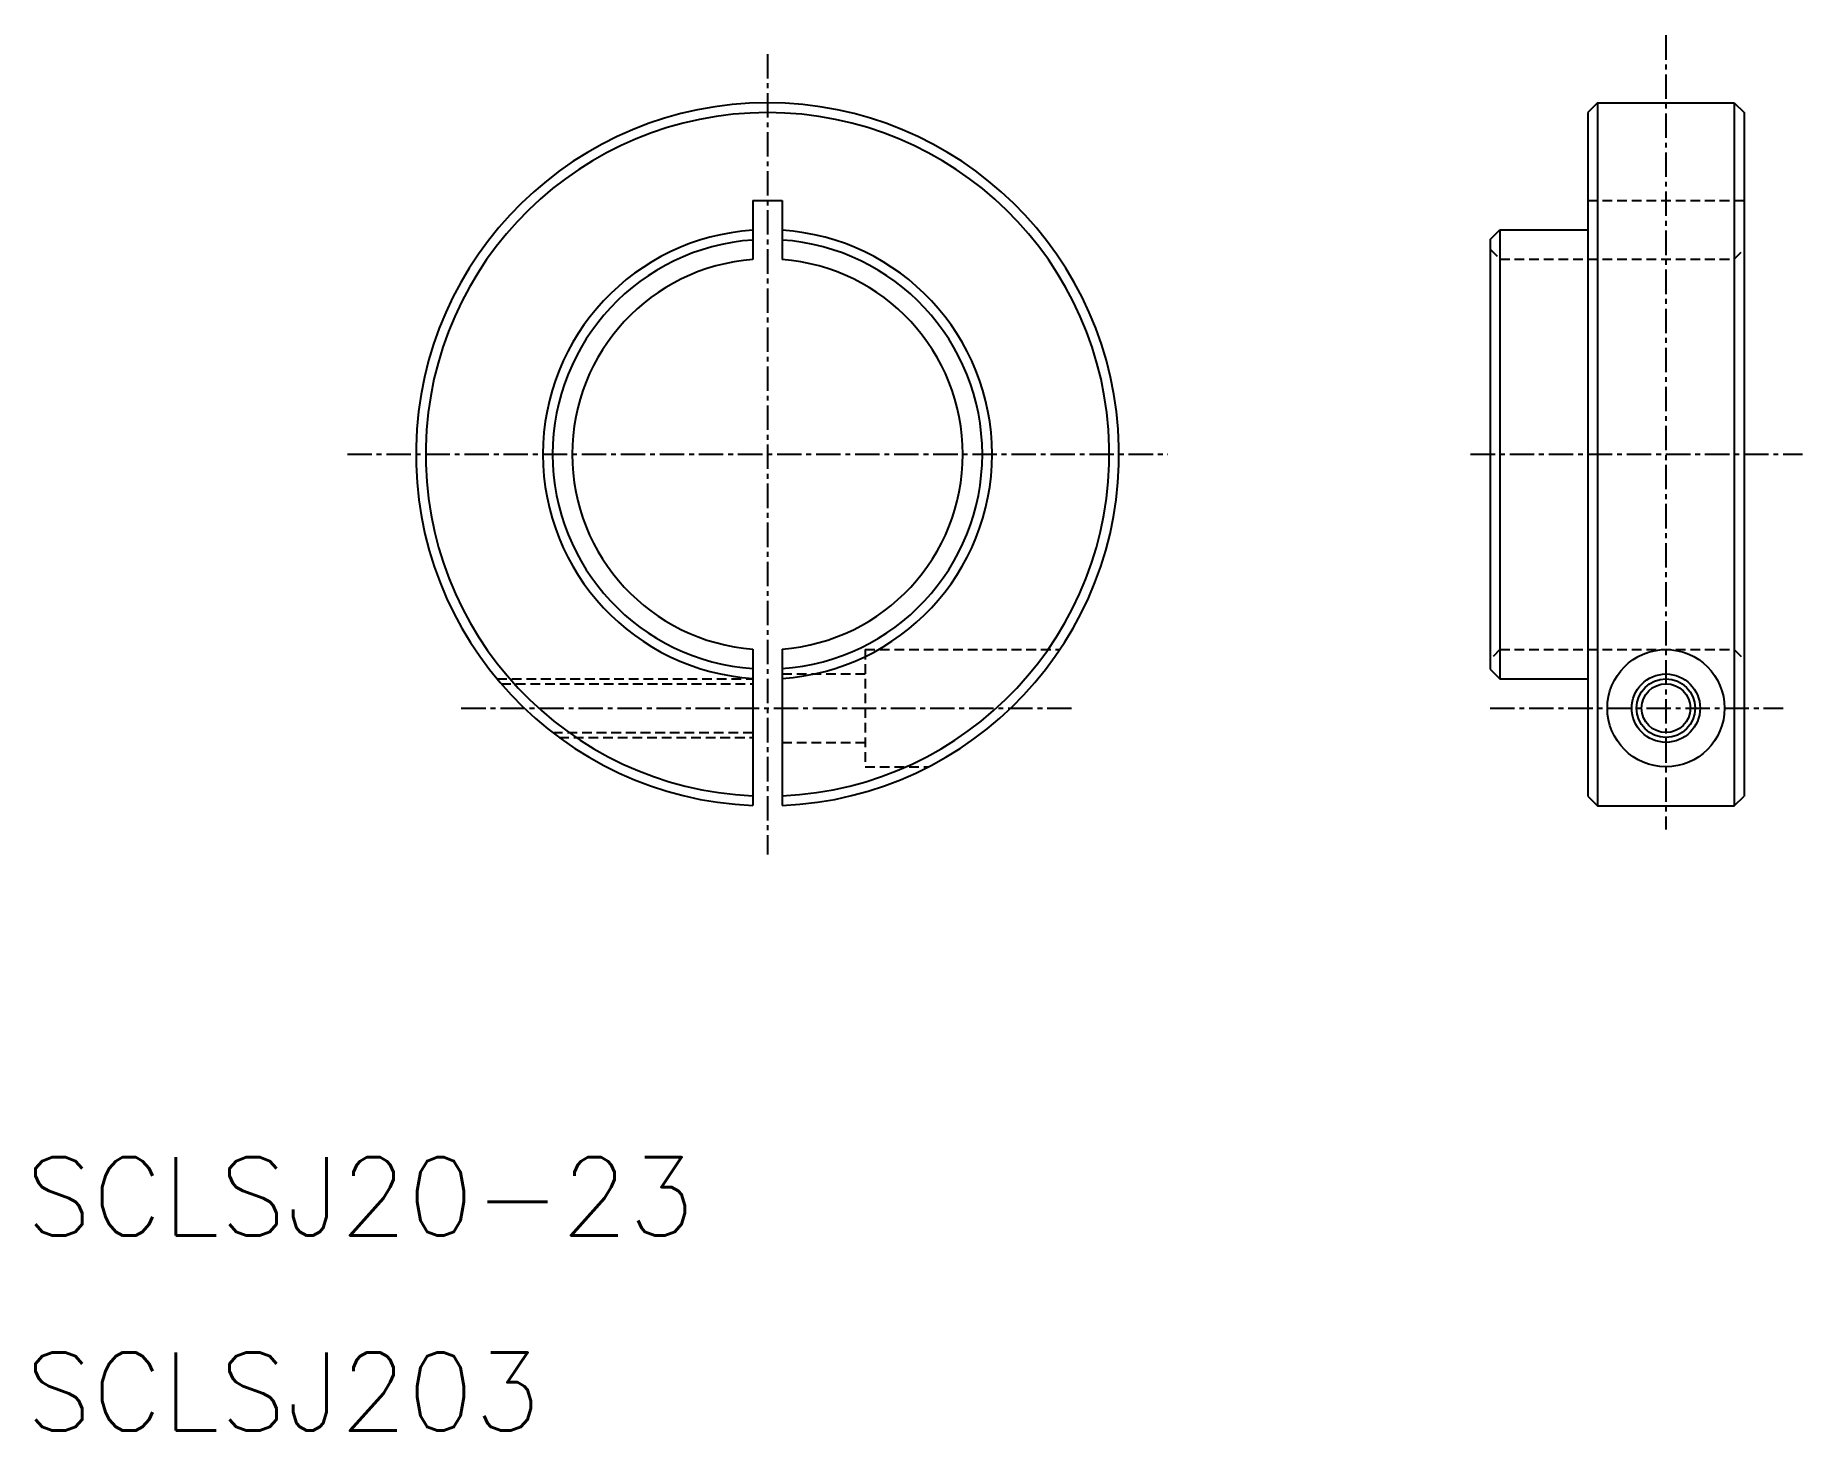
# Model space of a CAD drawing. Extents: x 10.5 to 101, y 10 to 81.5.
import ezdxf

# ---------------------------------------------------------------- set-up
doc = ezdxf.new("R2010")
doc.units = 0
doc.linetypes.add('CENTER', pattern=[2, 1.25, -0.25, 0.25, -0.25])
doc.linetypes.add('DASHED', pattern=[0.75, 0.5, -0.25])
doc.layers.get('0').update_dxf_attribs({"linetype": 'CONTINUOUS'})
doc.layers.add('CENTER', color=1, linetype='CENTER')
doc.styles.get("Standard").update_dxf_attribs({"font": 'txt.shx', "bigfont": 'bigfont.shx'})

msp = doc.modelspace()

# ---------------------------------------------------------------- linework, layer by layer
at = {"color": 7, "linetype": 'CONTINUOUS'}
for p, q in [((90.5, 78), (90, 77.5)), ((90.5, 78), (97.5, 78)), ((90.5, 78), (90.5, 42)), ((97.5, 78), (98, 77.5)), ((97.5, 78), (97.5, 42)), ((90, 77.5), (90, 42.5)), ((98, 77.5), (98, 42.5)), ((47.25, 73), (47.25, 69.972)), ((47.25, 73), (48.75, 73)), ((48.75, 73), (48.75, 69.972)), ((85, 71), (85.5, 71.5)), ((85.5, 71.5), (85.5, 48.5)), ((85.5, 71.5), (90, 71.5)), ((85, 71), (85, 49)), ((90, 60), (90, 60)), ((47.25, 50.028), (47.25, 42.016)), ((48.75, 50.028), (48.75, 42.016)), ((85, 49), (85.5, 48.5)), ((85.5, 48.5), (90, 48.5)), ((90, 42.5), (90.5, 42)), ((90.5, 42), (97.5, 42)), ((97.5, 42), (98, 42.5))]:
    msp.add_line(p, q, dxfattribs=at)
at = {"color": 3, "linetype": 'DASHED'}
for p, q in [((90, 73), (98, 73)), ((85, 70.5), (85.5, 70)), ((85.5, 70), (97.5, 70)), ((97.5, 70), (98, 70.5)), ((53, 50), (53, 44)), ((53, 50), (62.967, 50)), ((85.5, 50), (85, 49.5)), ((85.5, 50), (97.5, 50)), ((97.5, 50), (98, 49.5)), ((34.153, 48.5), (47.25, 48.5)), ((34.364, 48.25), (47.25, 48.25)), ((48.75, 48.75), (53, 48.75)), ((37.003, 45.75), (47.25, 45.75)), ((37.335, 45.5), (47.25, 45.5)), ((48.75, 45.25), (53, 45.25)), ((53, 44), (56.246, 44))]:
    msp.add_line(p, q, dxfattribs=at)
at = {"color": 7, "linetype": 'CONTINUOUS'}
for radius in [3, 1.75, 1.25]:
    msp.add_circle((94, 47), radius, dxfattribs=at)
at = {"color": 3, "linetype": 'CONTINUOUS'}
msp.add_circle((94, 47), 1.5, dxfattribs=at)
at = {"color": 7, "linetype": 'CONTINUOUS'}
for radius, start, end in [(18, 272.38802, 267.61198), (17.5, 272.45629, 267.54371), (11.5, 93.73934, 266.26066), (11, 93.90956, 266.09044), (11.5, 273.73934, 86.26066), (11, 273.90956, 86.09044), (10, 94.30122, 265.69878), (10, 274.30122, 85.69878)]:
    msp.add_arc((48, 60), radius, start, end, dxfattribs=at)
at = {"layer": 'CENTER', "color": 1, "linetype": 'CENTER'}
for p, q in [((94, 81.457), (94, 40.792)), ((48, 80.5), (48, 39.5)), ((26.488, 60), (68.5, 60)), ((84, 60), (101, 60)), ((32.322, 47), (63.678, 47)), ((85, 47), (100, 47))]:
    msp.add_line(p, q, dxfattribs=at)

# ---------------------------------------------------------------- texts
at = {"color": 7, "linetype": 'CONTINUOUS'}
for s, p in [('SCLSJ20-23', (10, 20)), ('SCLSJ203', (10, 10))]:
    msp.add_text(s, height=4, dxfattribs=at).set_placement(p)

doc.saveas('drawing.dxf')
